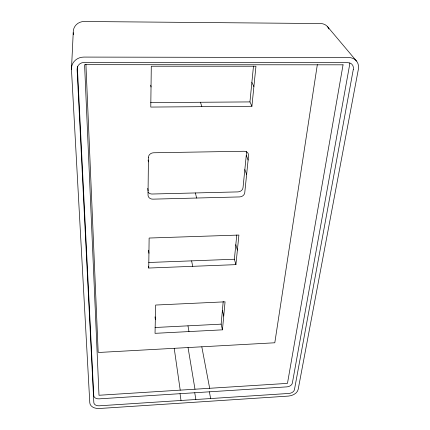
<?xml version="1.0" encoding="UTF-8"?>
<svg xmlns="http://www.w3.org/2000/svg" width="430" height="430" viewBox="0 0 430 430"><rect width="100%" height="100%" fill="white"/><g stroke="black" fill="none" stroke-linecap="round" stroke-linejoin="round"><path stroke-width="0.64" d="M148.748 268.041L149.124 238.037L238.903 235.054L235.914 264.638L148.748 268.041L148.533 266.197M71.466 69.413A13.034 12.121 17.1 0 1 83.898 57.082L348.805 57.566A12.712 10.643 -41.2 0 1 358.367 69.262L298.173 389.419A8.858 5.902 -15.9 0 1 288.498 396.078L99.357 408.5A9.288 6.294 -4.7 0 1 89.795 402.856L71.466 69.413L73.224 32.702A11.658 11.019 29.1 0 1 84.269 21.5L320.656 23.548A11.379 9.836 -45.9 0 1 328.95 29.014M222.444 329.837L225.062 301.828L155.622 305.047L155.042 333.331L222.444 329.837L221.138 324.15L223.218 301.398M235.914 264.638L234.377 259.236L236.774 234.995M251.91 106.28L255.957 66.231L151.29 66.22L150.779 107.07L251.91 106.28L249.943 101.915L253.485 66.118M246.653 151.5L243.02 187.695A4.8 4.021 -19.3 0 1 237.924 191.898L152.145 194.021A4.875 4.16 -7.4 0 1 147.968 192.049M317.335 64.618L274.802 342.78L98.744 352.471L98.169 352.1L85.919 64.247M155.036 327.499L221.138 324.15M148.769 262.488L234.377 259.236M150.667 102.609L249.943 101.915M327.628 26.778L356.486 61.028M251.873 82.399L253.899 86.597M246.277 155.257L248.11 160.03M244.837 169.597L246.626 174.472M200.461 102.259L201.847 106.672M235.812 244.734L237.387 250.061M195.397 192.952L196.612 198.031M222.396 310.406L223.734 316.045M191.603 260.859L192.704 266.326M201.81 346.811L209.673 388.322M209.372 391.816L210.635 398.546M150.688 85.167L151.032 87.005M187.975 325.833L188.963 331.573M188.05 347.569L194.983 389.247M194.747 392.751L195.865 399.508M148.124 160.035L148.393 161.868M174.214 348.327L180.213 390.182M180.036 393.687L181.003 400.475M147.726 188.335L148.071 190.877M148.57 250.233L148.936 253.265M155.026 316.851L155.327 319.404M73.224 32.702L73.326 34.712M77.341 66.634L93.756 395.643A5.208 3.558 -4.6 0 0 99.11 398.852L286.928 386.866A4.972 3.338 -15.9 0 0 292.357 383.098L349.644 64.731A7.106 5.972 -41.8 0 0 349.724 63.049M148.441 157.38L148.027 195.096A4.934 4.187 -7.5 0 0 152.886 199.154L239.607 196.924A4.854 4.042 -19.2 0 0 244.761 192.688L248.561 155.617A5.036 4.321 -22.4 0 0 244.084 151.258L153.612 152.768A5.106 4.493 -7.6 0 0 148.441 157.38M343.054 64.822L287.471 383.383L98.997 395.261L84.586 64.683L343.054 64.822M353.326 69.268L294.453 389.661A5.02 3.343 -15.9 0 1 288.965 393.445L99.239 405.807A5.262 3.564 -4.7 0 1 93.826 402.598L77.094 69.407A7.385 6.864 17.1 0 1 84.135 62.452L347.897 62.667A7.202 6.031 -41.2 0 1 353.326 69.268"/></g></svg>
